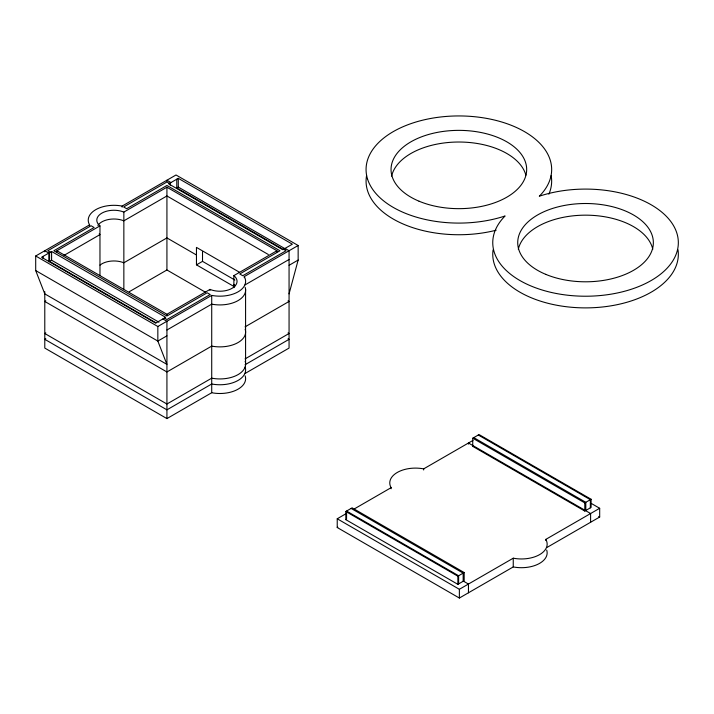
<?xml version="1.0" encoding="UTF-8"?>
<svg xmlns="http://www.w3.org/2000/svg" width="714" height="714" viewBox="0 0 714 714"><rect width="100%" height="100%" fill="white"/><g stroke="black" fill="none" stroke-linecap="round" stroke-linejoin="round"><path stroke-width="1.07" d="M289.063 293.873L298.149 260.066L298.149 245.5L176.01 174.984L122.13 206.087A25.695 14.833 0 0 0 95.765 209.657A25.695 14.833 0 0 0 89.58 224.883L89.58 225.972M35.7 255.987L157.839 326.503L157.839 341.078L166.924 364.39L44.786 293.873L35.7 270.561L35.7 255.987L89.58 224.883M51.595 251.471L41.573 257.263L155.634 323.121L165.666 317.328L51.595 251.471L51.595 260.217L158.954 322.192M178.286 178.33L168.691 183.873L282.753 249.721L292.347 244.188L178.286 178.33L178.286 187.077L285.636 249.052M56.897 251.837L56.897 250.748L99.969 225.883A17.127 9.889 0 0 1 101.816 213.156A17.127 9.889 0 0 1 123.852 212.085L166.924 187.22L276.952 250.748L276.952 251.837M51.595 260.217L48.82 261.815L48.82 253.077L44.786 250.748L44.786 251.837M176.769 179.205L176.769 187.952L178.286 187.077M64.046 255.362L99.969 234.62A17.127 9.889 0 0 1 99.201 233.942M45.794 300.862L44.786 301.451L166.924 371.967L211.719 346.103A25.695 14.833 0 0 0 245.152 329.234M45.794 332.92L44.786 333.5L166.924 404.017L211.719 378.161A25.695 14.833 0 0 0 245.152 361.284M45.794 338.748L44.786 339.328L166.924 409.845L211.719 383.989A25.695 14.833 0 0 0 245.152 367.112M129.243 291.731L166.924 269.981L205.605 292.312M239.288 272.132L196.457 247.401L196.466 264.858L202.517 261.36L234.897 280.049M56.897 250.748L166.924 314.267L209.996 289.402A17.127 9.889 0 0 0 232.032 288.331A17.127 9.889 0 0 0 233.88 275.613L276.952 250.748M157.839 326.503L211.719 295.4A25.695 14.833 0 0 0 238.092 291.83A25.695 14.833 0 0 0 244.268 276.604L298.149 245.5M166.924 330.002L211.719 304.146A25.695 14.833 0 0 0 245.152 287.269M245.036 284.904L289.063 259.485M166.924 335.83L157.839 341.078L35.7 270.561M289.063 265.313L298.149 260.066M245.036 326.869L289.063 301.451L288.054 300.862M245.036 358.919L289.063 333.5L288.054 332.92M245.036 364.747L289.063 339.328L288.054 338.748M44.786 291.678L44.786 348.075L166.924 418.591L211.719 392.727A25.695 14.833 0 0 0 245.152 375.859M245.205 373.395L289.063 348.075L289.063 250.748L285.029 248.41M345.817 511.492L352.118 507.85L464.171 572.539L464.171 580.696L457.861 584.338L345.817 519.649L345.817 511.492L457.861 576.18L464.171 572.539M472.748 438.209L479.058 434.567L591.103 499.256L591.103 507.413L584.793 511.054L472.748 446.366L472.748 438.209L584.793 502.897L591.103 499.256M546.683 550.057A25.695 14.833 0 0 1 513.25 566.925L459.37 598.037L337.231 527.521L337.231 518.775L345.746 513.857M354.715 508.68L391.111 487.671A25.695 14.833 0 0 1 397.296 472.445A25.695 14.833 0 0 1 423.661 468.875L472.998 440.395M345.817 519.649L346.567 519.212L346.567 511.054L458.62 575.743L458.62 583.9M472.748 446.366L473.507 445.929M337.231 527.521L337.802 527.191M337.231 518.775L459.37 589.291L513.25 558.187A25.695 14.833 0 0 0 539.623 554.617A25.695 14.833 0 0 0 545.808 539.391L599.68 508.288L599.68 517.025L546.737 547.593M170.967 182.561L166.924 180.231L166.924 181.32M169.45 183.436L166.924 181.972L123.647 206.962L126.673 208.711L166.924 185.47L279.977 250.748L239.726 273.98L242.76 275.729L286.037 250.748L283.512 249.284M176.769 187.952L283.163 249.373M268.312 254.496L166.924 195.966L123.852 220.831A17.127 9.889 0 0 0 97.88 225.437M196.457 254.978L166.924 237.923L123.852 262.788A17.127 9.889 0 0 0 99.987 265.108M196.466 264.858L234.558 286.841M478.3 435.004L590.344 499.693L590.344 507.85M591.611 503.62L599.68 508.288M473.757 437.62L585.801 502.317L585.801 510.474M598.671 516.445L599.68 517.025M50.337 252.203L47.811 250.748L91.089 225.758L94.123 227.507L53.871 250.748L166.924 316.016L207.176 292.776L210.202 294.525L166.924 319.515L164.398 318.06M162.89 318.935L166.924 321.264L166.924 418.591M155.973 322.808L49.578 261.378L49.578 252.64M351.109 508.43L463.163 573.119L463.163 581.276M463.413 581.134L468.455 584.052L468.455 592.79M590.603 522.273L590.603 513.536L468.455 443.01L468.455 444.108M584.793 502.897L584.793 511.054M545.808 539.391L545.808 540.489M513.25 558.187L513.25 566.925M459.37 589.291L459.37 598.037M457.861 576.18L457.861 584.338M423.661 468.875L423.661 469.973M391.111 487.671L391.111 488.76M245.58 289.304L245.58 363.319M244.268 276.604L244.268 277.701M233.88 275.613L233.88 287.662M211.719 295.4L211.719 392.727M209.996 289.402L209.996 290.491M202.517 251.48L202.517 261.36M170.209 182.998L170.209 185.185M166.924 187.22L166.924 269.981M166.924 314.267L166.924 315.365M123.852 212.085L123.852 288.831M122.13 206.087L122.13 207.185M99.969 225.883L99.969 275.479M43.081 256.388L43.081 258.575M233.88 284.351A17.127 9.889 0 0 1 235.334 285.761M551.154 175.608A92.793 53.568 0 0 1 548.861 194.208M496.132 230.229A92.793 53.568 0 0 1 366.568 175.635M678.005 249.811A92.793 53.568 0 0 1 585.632 307.886A92.793 53.568 0 0 1 493.071 249.909M391.62 176.126A67.812 39.145 0 0 1 457.986 142.024A67.812 39.145 0 0 1 525.861 175.126M518.302 249.266A67.812 39.145 0 0 1 585.542 215.164A67.812 39.145 0 0 1 652.792 249.266M367.469 178.786A92.793 53.568 0 0 0 505.093 215.967A92.793 53.568 0 0 0 569.495 295.417A92.793 53.568 0 0 0 676.934 233.389A92.793 53.568 0 0 0 539.32 196.207A92.793 53.568 0 0 0 474.908 116.748A92.793 53.568 0 0 0 367.469 178.786M419.073 201.214A67.812 39.145 0 0 0 526.307 173.556A67.812 39.145 0 0 0 431.202 133.768A67.812 39.145 0 0 0 419.073 201.214M545.755 274.354A67.812 39.145 0 0 0 652.989 246.696A67.812 39.145 0 0 0 557.884 206.908A67.812 39.145 0 0 0 545.755 274.354"/></g></svg>
